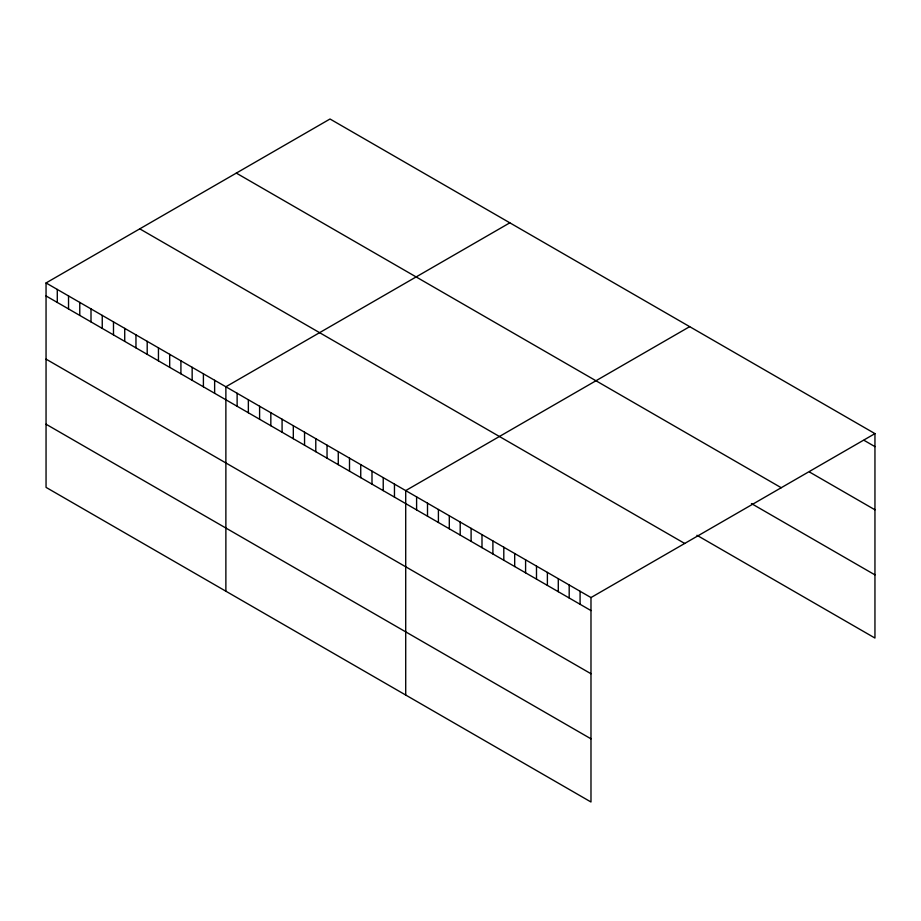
<?xml version="1.0" encoding="UTF-8"?>
<svg xmlns="http://www.w3.org/2000/svg" width="921" height="921" viewBox="0 0 921 921"><rect width="100%" height="100%" fill="white"/><g stroke="black" fill="none" stroke-linecap="round" stroke-linejoin="round"><path stroke-width="1.38" d="M46.05 282.954L590.983 597.568L590.983 801.995L46.05 487.382L46.05 282.954L330.017 119.005L874.95 433.618L874.95 638.046L696.944 535.274M509.843 222.824L225.875 386.774L225.875 591.201M689.668 326.656L405.712 490.594L405.712 695.021M590.983 597.568L874.95 433.618M864.048 440.33L874.95 446.627M809.559 472.047L874.95 509.797M236.306 173.102L781.238 487.727M751.432 503.568L874.95 574.877M139.762 228.845L684.694 543.459M46.05 295.952L590.983 610.577M46.05 359.132L590.983 673.746M46.05 424.213L590.983 738.826M580.08 591.27L580.08 604.28M569.19 584.985L569.19 597.982M558.287 578.687L558.287 591.696M547.385 572.402L547.385 585.399M536.494 566.104L536.494 579.113M525.592 559.807L525.592 572.816M514.689 553.521L514.689 566.53M503.799 547.224L503.799 560.233M492.896 540.938L492.896 553.947M481.994 534.64L481.994 547.65M471.103 528.355L471.103 541.352M460.201 522.057L460.201 535.066M449.298 515.772L449.298 528.769M438.408 509.474L438.408 522.483M427.505 503.177L427.505 516.186M416.603 496.891L416.603 509.9M394.464 484.112L394.464 497.11M383.228 477.619L383.228 490.628M371.992 471.126L371.992 484.135M360.744 464.645L360.744 477.642M349.508 458.151L349.508 471.161M338.272 451.658L338.272 464.668M327.036 445.177L327.036 458.186M315.788 438.684L315.788 451.693M304.552 432.191L304.552 445.2M293.315 425.709L293.315 438.718M282.079 419.216L282.079 432.225M270.832 412.735L270.832 425.732M259.595 406.242L259.595 419.251M248.359 399.749L248.359 412.758M237.123 393.267L237.123 406.265M214.639 380.281L214.639 393.29M203.403 373.799L203.403 386.797M192.155 367.306L192.155 380.315M180.919 360.813L180.919 373.822M169.683 354.332L169.683 367.341M158.447 347.839L158.447 360.848M147.199 341.346L147.199 354.355M135.963 334.864L135.963 347.873M124.726 328.371L124.726 341.38M113.49 321.89L113.49 334.887M102.243 315.396L102.243 328.406M91.006 308.903L91.006 321.913M79.77 302.422L79.77 315.419M68.534 295.929L68.534 308.938M57.286 289.436L57.286 302.445"/></g></svg>
